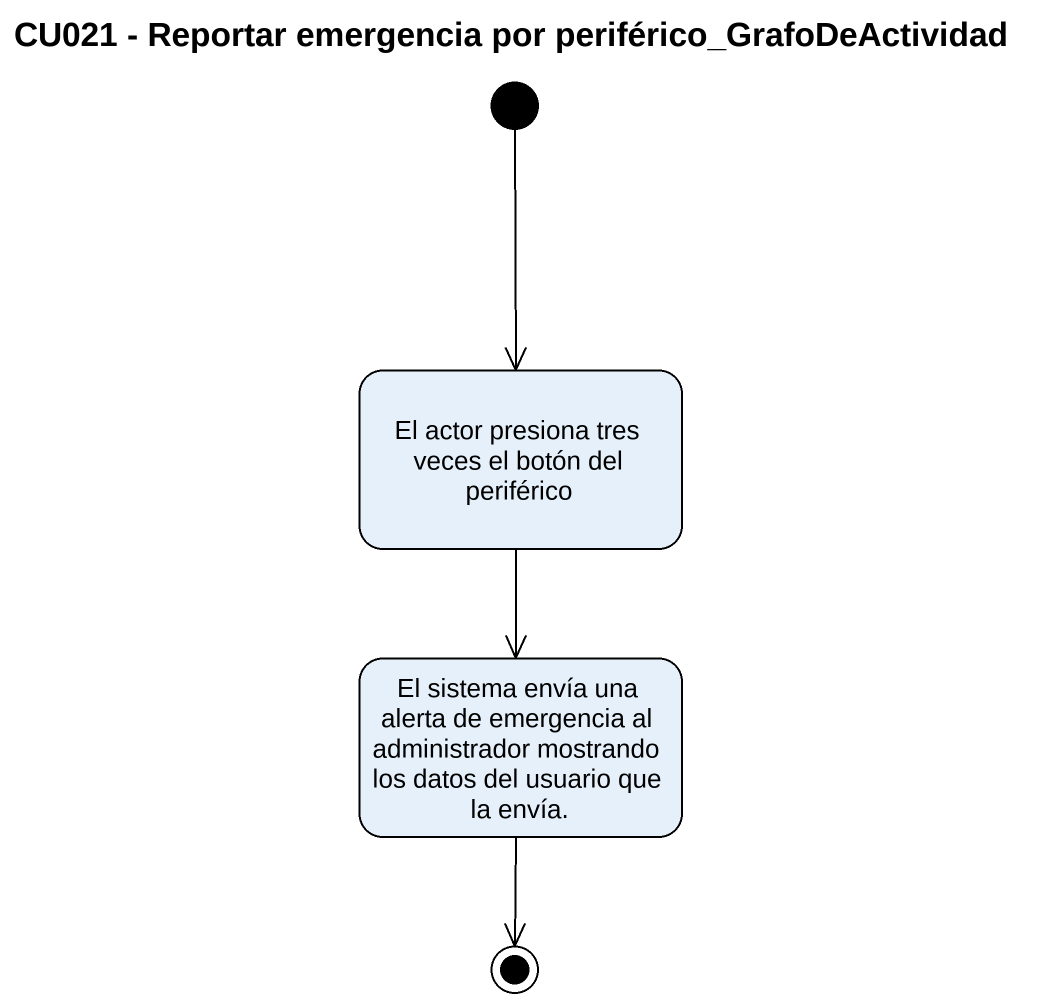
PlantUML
@startuml
title CU021 - Reportar emergencia por periférico_GrafoDeActividad
hide empty description
state "El actor presiona tres veces el botón del periférico" as El_actor_presiona_tres
state "El sistema envía una alerta de emergencia al administrador mostrando los datos del usuario que la envía." as El_sistema_envía_una_alerta
[*] --> El_actor_presiona_tres
El_actor_presiona_tres --> El_sistema_envía_una_alerta
El_sistema_envía_una_alerta --> [*]
@enduml
